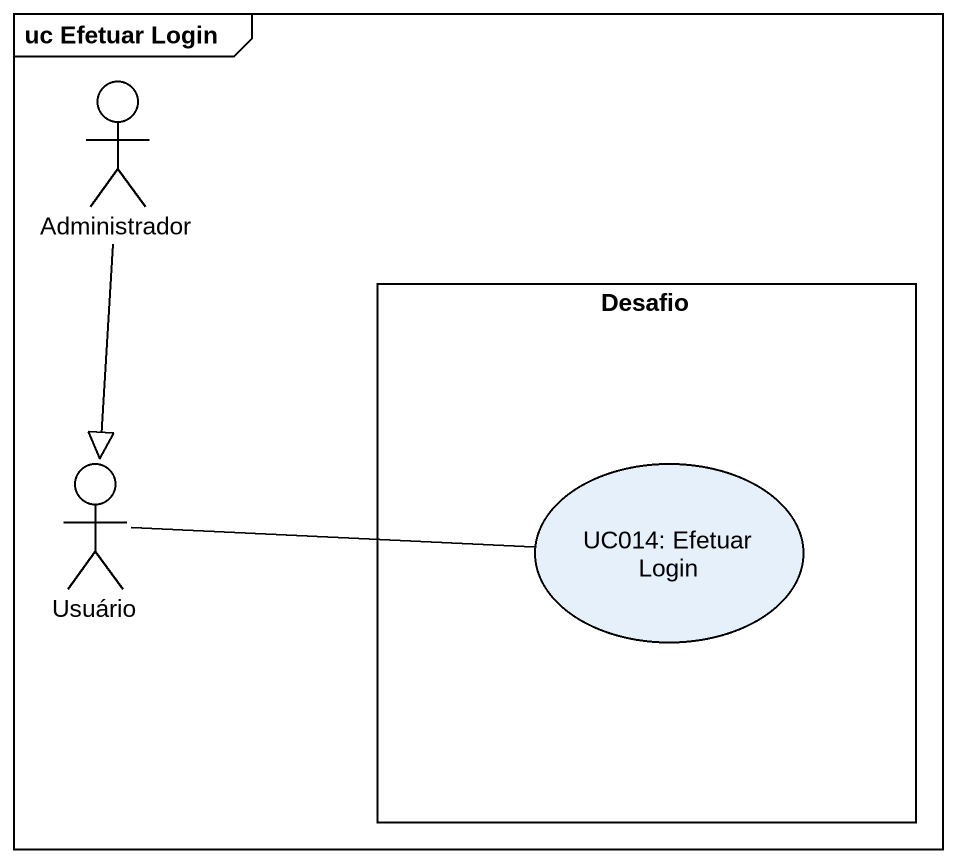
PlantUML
@startuml
mainframe uc Efetuar Login
actor Administrador
rectangle Desafio {
  usecase "UC014: Efetuar Login" as UC014_Efetuar_Login
}
actor Usuário
Administrador --|> Usuário
Usuário -right- UC014_Efetuar_Login
@enduml
